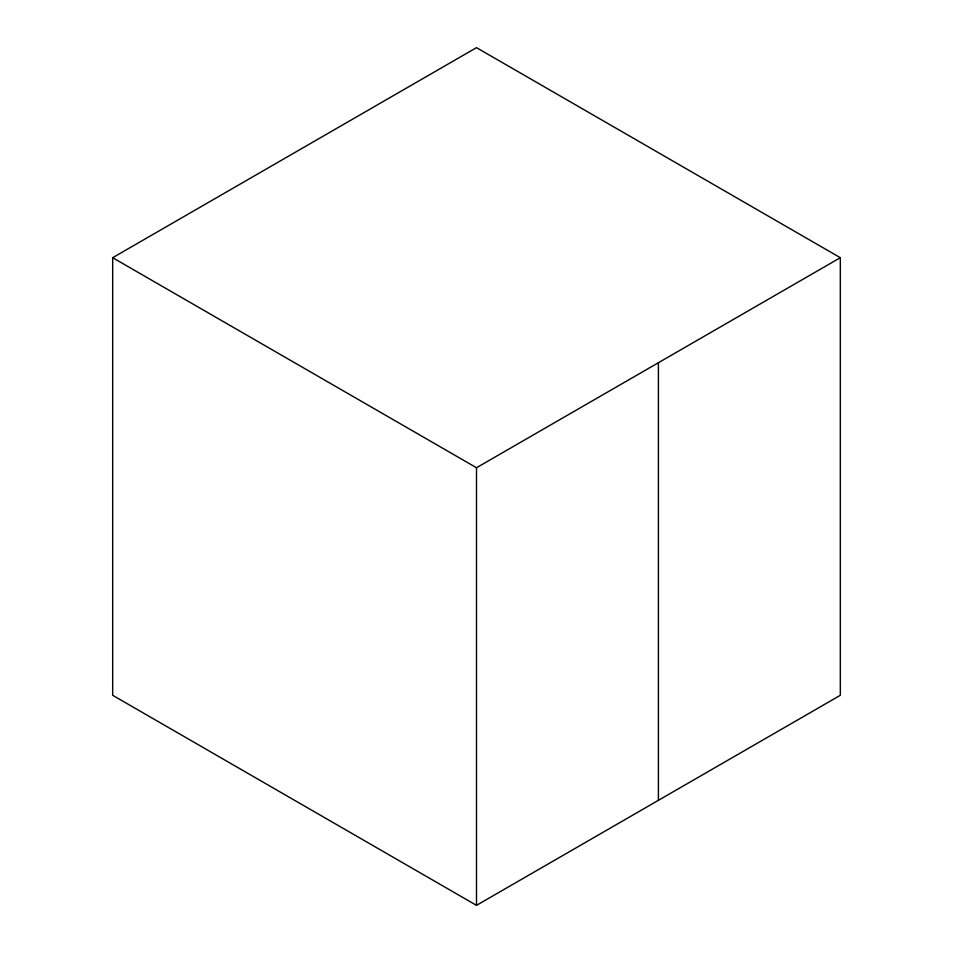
<?xml version="1.0" encoding="UTF-8"?>
<svg xmlns="http://www.w3.org/2000/svg" width="953" height="953" viewBox="0 0 953 953"><rect width="100%" height="100%" fill="white"/><g stroke="black" fill="none" stroke-linecap="round" stroke-linejoin="round"><path stroke-width="1.43" d="M112.68 257.703L476.5 47.65L840.32 257.703L840.32 695.297L476.5 905.35L112.68 695.297L112.68 257.703L476.5 467.744L840.32 257.703M658.404 362.724L658.404 800.329M476.5 467.744L476.5 905.35"/></g></svg>
